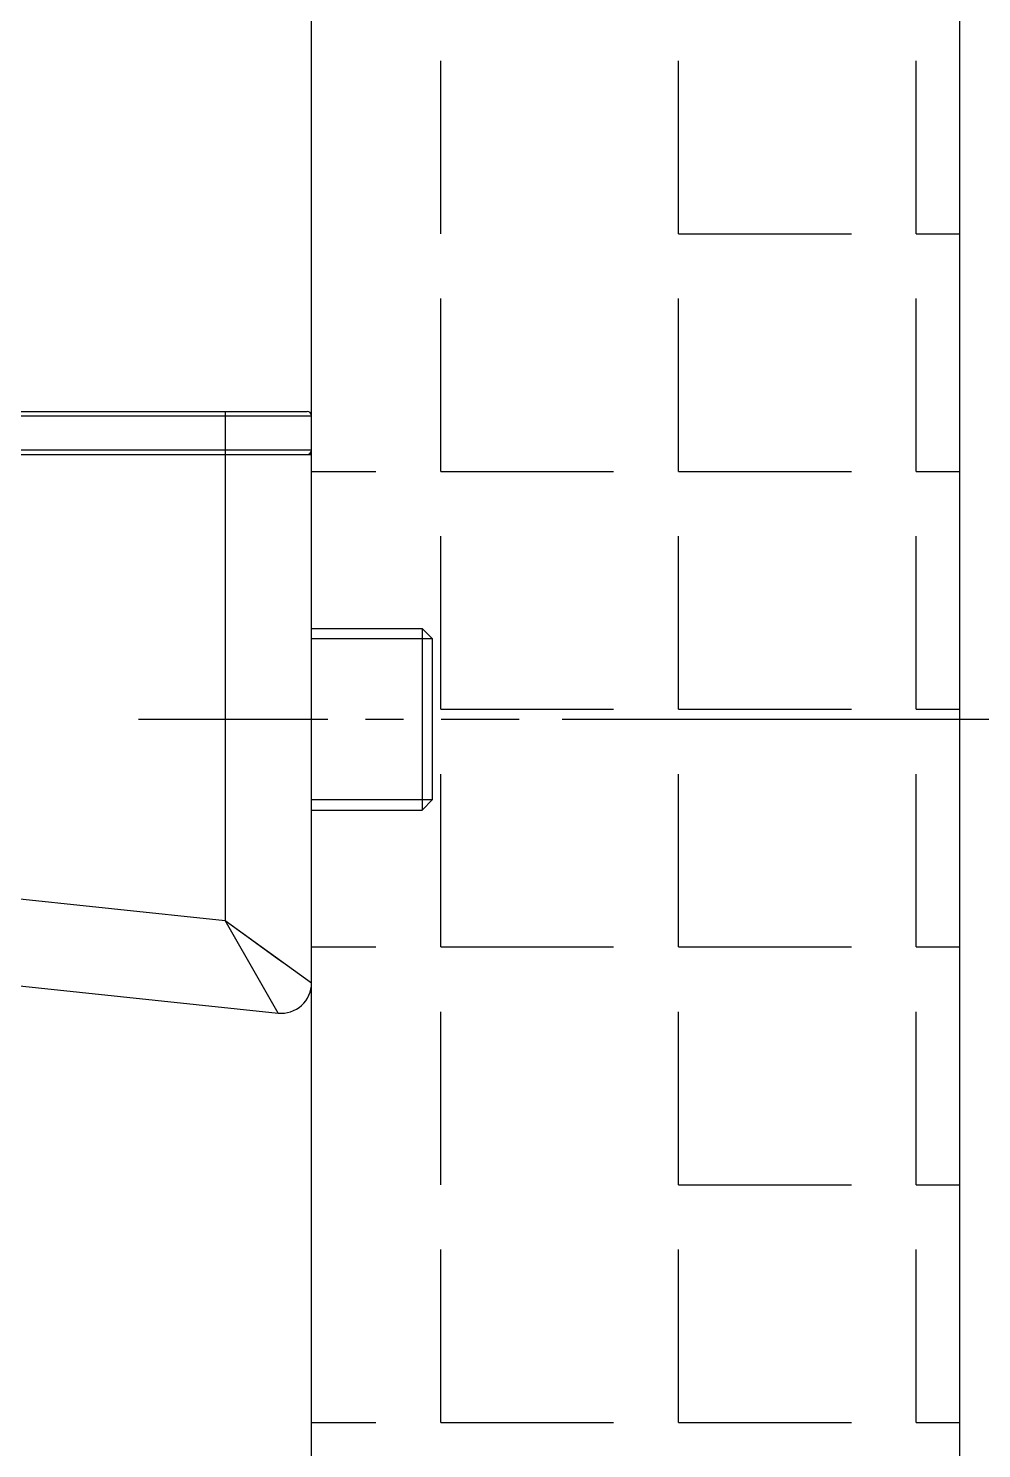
# Model space of a CAD drawing. Extents: x -6018 to -5598, y -4727 to -4430.
# Drawn here: x -5685.47 to -5663.42, y -4579.13 to -4546.27 of the extents above; entities that cross this region are included whole.
import ezdxf

# ---------------------------------------------------------------- set-up
doc = ezdxf.new("R2010")
doc.units = 0
doc.header["$LTSCALE"] = 7
doc.linetypes.add('CENTER', pattern=[2, 1.25, -0.25, 0.25, -0.25])
doc.layers.get('0').update_dxf_attribs({"color": 2, "linetype": 'CONTINUOUS'})
for name, color, linetype in [('1', 1, 'CENTER'), ('CENTER', 1, 'CENTER'), ('DWG', 7, 'CONTINUOUS'), ('HT', 3, 'CONTINUOUS')]:
    doc.layers.add(name, color=color, linetype=linetype)
doc.layers.add('AM_VIS', color=7, linetype='CONTINUOUS', lineweight=30)

# ---------------------------------------------------------------- blocks, each defined once
blk = doc.blocks.new('A$C09467778')
for p, q in [((32.694, 27.499), (29.897, 27.499)), ((32.694, 23.773), (29.897, 23.773))]:
    blk.add_line(p, q)
at = {"layer": '1', "color": 7, "linetype": 'Continuous'}
for p, q in [((9.097, 32.759), (29.797, 32.759)), ((9.097, 32.659), (29.897, 32.659)), ((27.897, 32.759), (27.897, 20.98)), ((29.897, 31.859), (29.897, 32.659)), ((29.897, 31.859), (9.533, 31.859)), ((9.82, 31.759), (29.897, 31.759)), ((29.897, 19.536), (29.897, 31.759)), ((9.97, 22.859), (27.897, 20.98)), ((7.45, 21.113), (29.124, 18.84)), ((27.897, 20.98), (29.897, 19.536)), ((28.722, 19.541), (27.897, 20.98)), ((29.124, 18.84), (28.722, 19.541)), ((29.858, 19.564), (29.887, 19.543)), ((29.887, 19.543), (29.897, 19.536))]:
    blk.add_line(p, q, dxfattribs=at)
blk.add_lwpolyline([(27.897, 20.98), (28.15, 20.796), (28.397, 20.619), (28.633, 20.448), (28.855, 20.288), (29.058, 20.142), (29.24, 20.01)], dxfattribs=at)
for centre, radius, start, end in [((29.797, 32.659), 0.1, 0, 90), ((29.797, 31.859), 0.1, 270, 0), ((29.197, 19.536), 0.7, 264.0137, 0)]:
    blk.add_arc(centre, radius, start, end, dxfattribs=at)
at = {"layer": 'AM_VIS'}
for p, q in [((29.897, 27.736), (32.457, 27.736)), ((32.697, 27.496), (32.457, 27.736)), ((32.457, 27.736), (32.457, 23.536)), ((32.697, 23.776), (32.697, 27.496)), ((32.697, 23.776), (32.457, 23.536)), ((29.897, 23.536), (32.457, 23.536))]:
    blk.add_line(p, q, dxfattribs=at)
at = {"layer": 'CENTER', "ltscale": 0.5}
blk.add_line((25.897, 25.636), (34.697, 25.636), dxfattribs=at)

msp = doc.modelspace()

# ---------------------------------------------------------------- linework, layer by layer
msp.add_line((-5673.12357, -4562.2565), (-5637.00553, -4562.2565))
at = {"layer": 'HT', "ltscale": 0.5}
for p, q in [((-5678.92357, -4663.49149), (-5678.92357, -4511.49149)), ((-5663.92357, -4669.89149), (-5663.92357, -4511.49149)), ((-5675.93558, -4551.02408), (-5675.93558, -4547.02408)), ((-5670.43558, -4551.02408), (-5670.43558, -4547.02408)), ((-5664.93558, -4551.02408), (-5664.93558, -4547.02408)), ((-5670.43558, -4551.02408), (-5666.43558, -4551.02408)), ((-5664.93558, -4551.02408), (-5663.92357, -4551.02408)), ((-5675.93558, -4556.52408), (-5675.93558, -4552.52408)), ((-5670.43558, -4556.52408), (-5670.43558, -4552.52408)), ((-5664.93558, -4556.52408), (-5664.93558, -4552.52408)), ((-5678.92357, -4556.52408), (-5677.43558, -4556.52408)), ((-5675.93558, -4556.52408), (-5671.93558, -4556.52408)), ((-5670.43558, -4556.52408), (-5666.43558, -4556.52408)), ((-5664.93558, -4556.52408), (-5663.92357, -4556.52408)), ((-5675.93558, -4562.02408), (-5675.93558, -4558.02408)), ((-5670.43558, -4562.02408), (-5670.43558, -4558.02408)), ((-5664.93558, -4562.02408), (-5664.93558, -4558.02408)), ((-5675.93558, -4562.02408), (-5671.93558, -4562.02408)), ((-5670.43558, -4562.02408), (-5666.43558, -4562.02408)), ((-5664.93558, -4562.02408), (-5663.92357, -4562.02408)), ((-5675.93558, -4567.52408), (-5675.93558, -4563.52408)), ((-5670.43558, -4567.52408), (-5670.43558, -4563.52408)), ((-5664.93558, -4567.52408), (-5664.93558, -4563.52408)), ((-5678.92357, -4567.52408), (-5677.43558, -4567.52408)), ((-5675.93558, -4567.52408), (-5671.93558, -4567.52408)), ((-5670.43558, -4567.52408), (-5666.43558, -4567.52408)), ((-5664.93558, -4567.52408), (-5663.92357, -4567.52408)), ((-5675.93558, -4573.02408), (-5675.93558, -4569.02408)), ((-5670.43558, -4573.02408), (-5670.43558, -4569.02408)), ((-5664.93558, -4573.02408), (-5664.93558, -4569.02408)), ((-5670.43558, -4573.02408), (-5666.43558, -4573.02408)), ((-5664.93558, -4573.02408), (-5663.92357, -4573.02408)), ((-5675.93558, -4578.52408), (-5675.93558, -4574.52408)), ((-5670.43558, -4578.52408), (-5670.43558, -4574.52408)), ((-5664.93558, -4578.52408), (-5664.93558, -4574.52408)), ((-5678.92357, -4578.52408), (-5677.43558, -4578.52408)), ((-5675.93558, -4578.52408), (-5671.93558, -4578.52408)), ((-5670.43558, -4578.52408), (-5666.43558, -4578.52408)), ((-5664.93558, -4578.52408), (-5663.92357, -4578.52408))]:
    msp.add_line(p, q, dxfattribs=at)

# ---------------------------------------------------------------- block references
at = {"layer": 'DWG'}
msp.add_blockref('A$C09467778', (-5708.82044, -4587.8926), dxfattribs=at)

doc.saveas('drawing.dxf')
